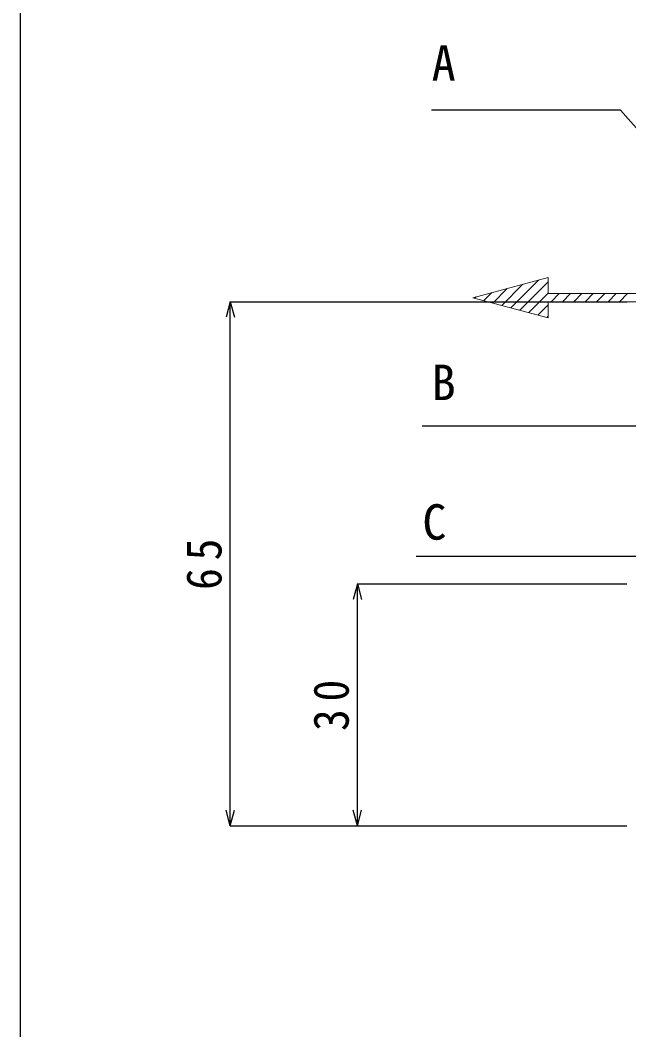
# Model space of a CAD drawing. Units: millimetres on the paper, with parts at other scales. Extents: x -140 to 140, y -97 to 99.
# Drawn here: x -139.9 to -102.2, y -61 to 1.6 of the extents above; entities that cross this region are included whole.
import ezdxf
from ezdxf.enums import TextEntityAlignment as Align

# ---------------------------------------------------------------- set-up
doc = ezdxf.new("R2010")
doc.units = ezdxf.units.MM
for name, color, linetype in [('0-0_図面枠', 7, 'Continuous'), ('1-6', 4, 'Continuous'), ('1-C', 7, 'Continuous'), ('1-E', 5, 'Continuous')]:
    doc.layers.add(name, color=color, linetype=linetype)
doc.layers.add('1-F', color=5, linetype='Continuous', lineweight=18)
doc.styles.add('ＭＳ ゴシック', font='')
doc.styles.get('ＭＳ ゴシック').set_extended_font_data('MS Gothic')

msp = doc.modelspace()

# ---------------------------------------------------------------- linework, layer by layer
at = {"layer": '0-0_図面枠', "color": 5}
msp.add_lwpolyline([(-139.949, 99.1), (-139.949, -96.9), (140.051, -96.9), (140.051, 99.1)], dxfattribs=at)
at = {"layer": '1-6'}
for p, q in [((-126.918, -15.848), (-127.177, -16.814)), ((-126.918, -48.348), (-126.918, -15.848)), ((-126.918, -15.848), (-126.659, -16.814)), ((-126.918, -15.848), (-102.304, -15.848)), ((-119.026, -33.348), (-119.285, -34.314)), ((-119.026, -48.348), (-119.026, -33.348)), ((-119.026, -33.348), (-118.767, -34.314)), ((-119.026, -33.348), (-102.304, -33.348)), ((-126.918, -48.348), (-127.177, -47.382)), ((-126.918, -48.348), (-126.659, -47.382)), ((-119.026, -48.348), (-119.285, -47.382)), ((-119.026, -48.348), (-118.767, -47.382)), ((-126.918, -48.348), (-102.304, -48.348)), ((-119.026, -48.348), (-102.304, -48.348))]:
    msp.add_line(p, q, dxfattribs=at)
at = {"layer": '1-C'}
for p, q in [((-95.188, -23.575), (-114.995, -23.575)), ((-99.227, -31.651), (-115.38, -31.651))]:
    msp.add_line(p, q, dxfattribs=at)
msp.add_lwpolyline([(-89.419, -18.96), (-102.688, -3.96), (-114.418, -3.96)], dxfattribs=at)
at = {"layer": '1-E'}
for p, q in [((-110.624, -15.929), (-109.721, -15.026)), ((-110.067, -16.078), (-108.755, -14.767)), ((-109.509, -16.228), (-107.789, -14.508)), ((-108.951, -16.377), (-107.193, -14.619)), ((-111.74, -15.63), (-111.653, -15.543)), ((-111.182, -15.779), (-110.687, -15.284)), ((-108.394, -16.527), (-107.193, -15.326)), ((-107.008, -15.848), (-106.508, -15.348)), ((-106.301, -15.848), (-105.801, -15.348)), ((-105.594, -15.848), (-105.094, -15.348)), ((-104.887, -15.848), (-104.387, -15.348)), ((-104.18, -15.848), (-103.68, -15.348)), ((-103.473, -15.848), (-102.973, -15.348)), ((-102.766, -15.848), (-102.266, -15.348)), ((-107.836, -16.676), (-107.193, -16.033)), ((-107.278, -16.825), (-107.193, -16.74))]:
    msp.add_line(p, q, dxfattribs=at)
at = {"layer": '1-F'}
for p, q in [((-107.193, -14.348), (-111.858, -15.598)), ((-107.193, -14.348), (-107.193, -15.348)), ((-107.193, -16.848), (-111.858, -15.598)), ((-96.986, -15.348), (-107.193, -15.348)), ((-107.193, -16.848), (-107.193, -15.848)), ((-97.193, -15.848), (-107.193, -15.848))]:
    msp.add_line(p, q, dxfattribs=at)

# ---------------------------------------------------------------- texts
at = {"layer": '1-6', "color": 7, "char_height": 2.199, "attachment_point": 7, "rotation": 90, "style": 'ＭＳ ゴシック'}
for s, insert in [('\\T1.36;\\W0.9;65', (-127.418, -33.723)), ('\\T1.36;\\W0.9;30', (-119.526, -42.473))]:
    msp.add_mtext(s, dxfattribs=dict(at, insert=insert))
at = {"layer": '1-C', "style": 'ＭＳ ゴシック'}
for s, p in [('A', (-114.418, -2.806)), ('B', (-114.418, -22.613)), ('C', (-114.995, -31.267))]:
    msp.add_text(s, height=2.199, dxfattribs=at).set_placement(p, align=Align.BOTTOM_LEFT)

doc.saveas('drawing.dxf')
